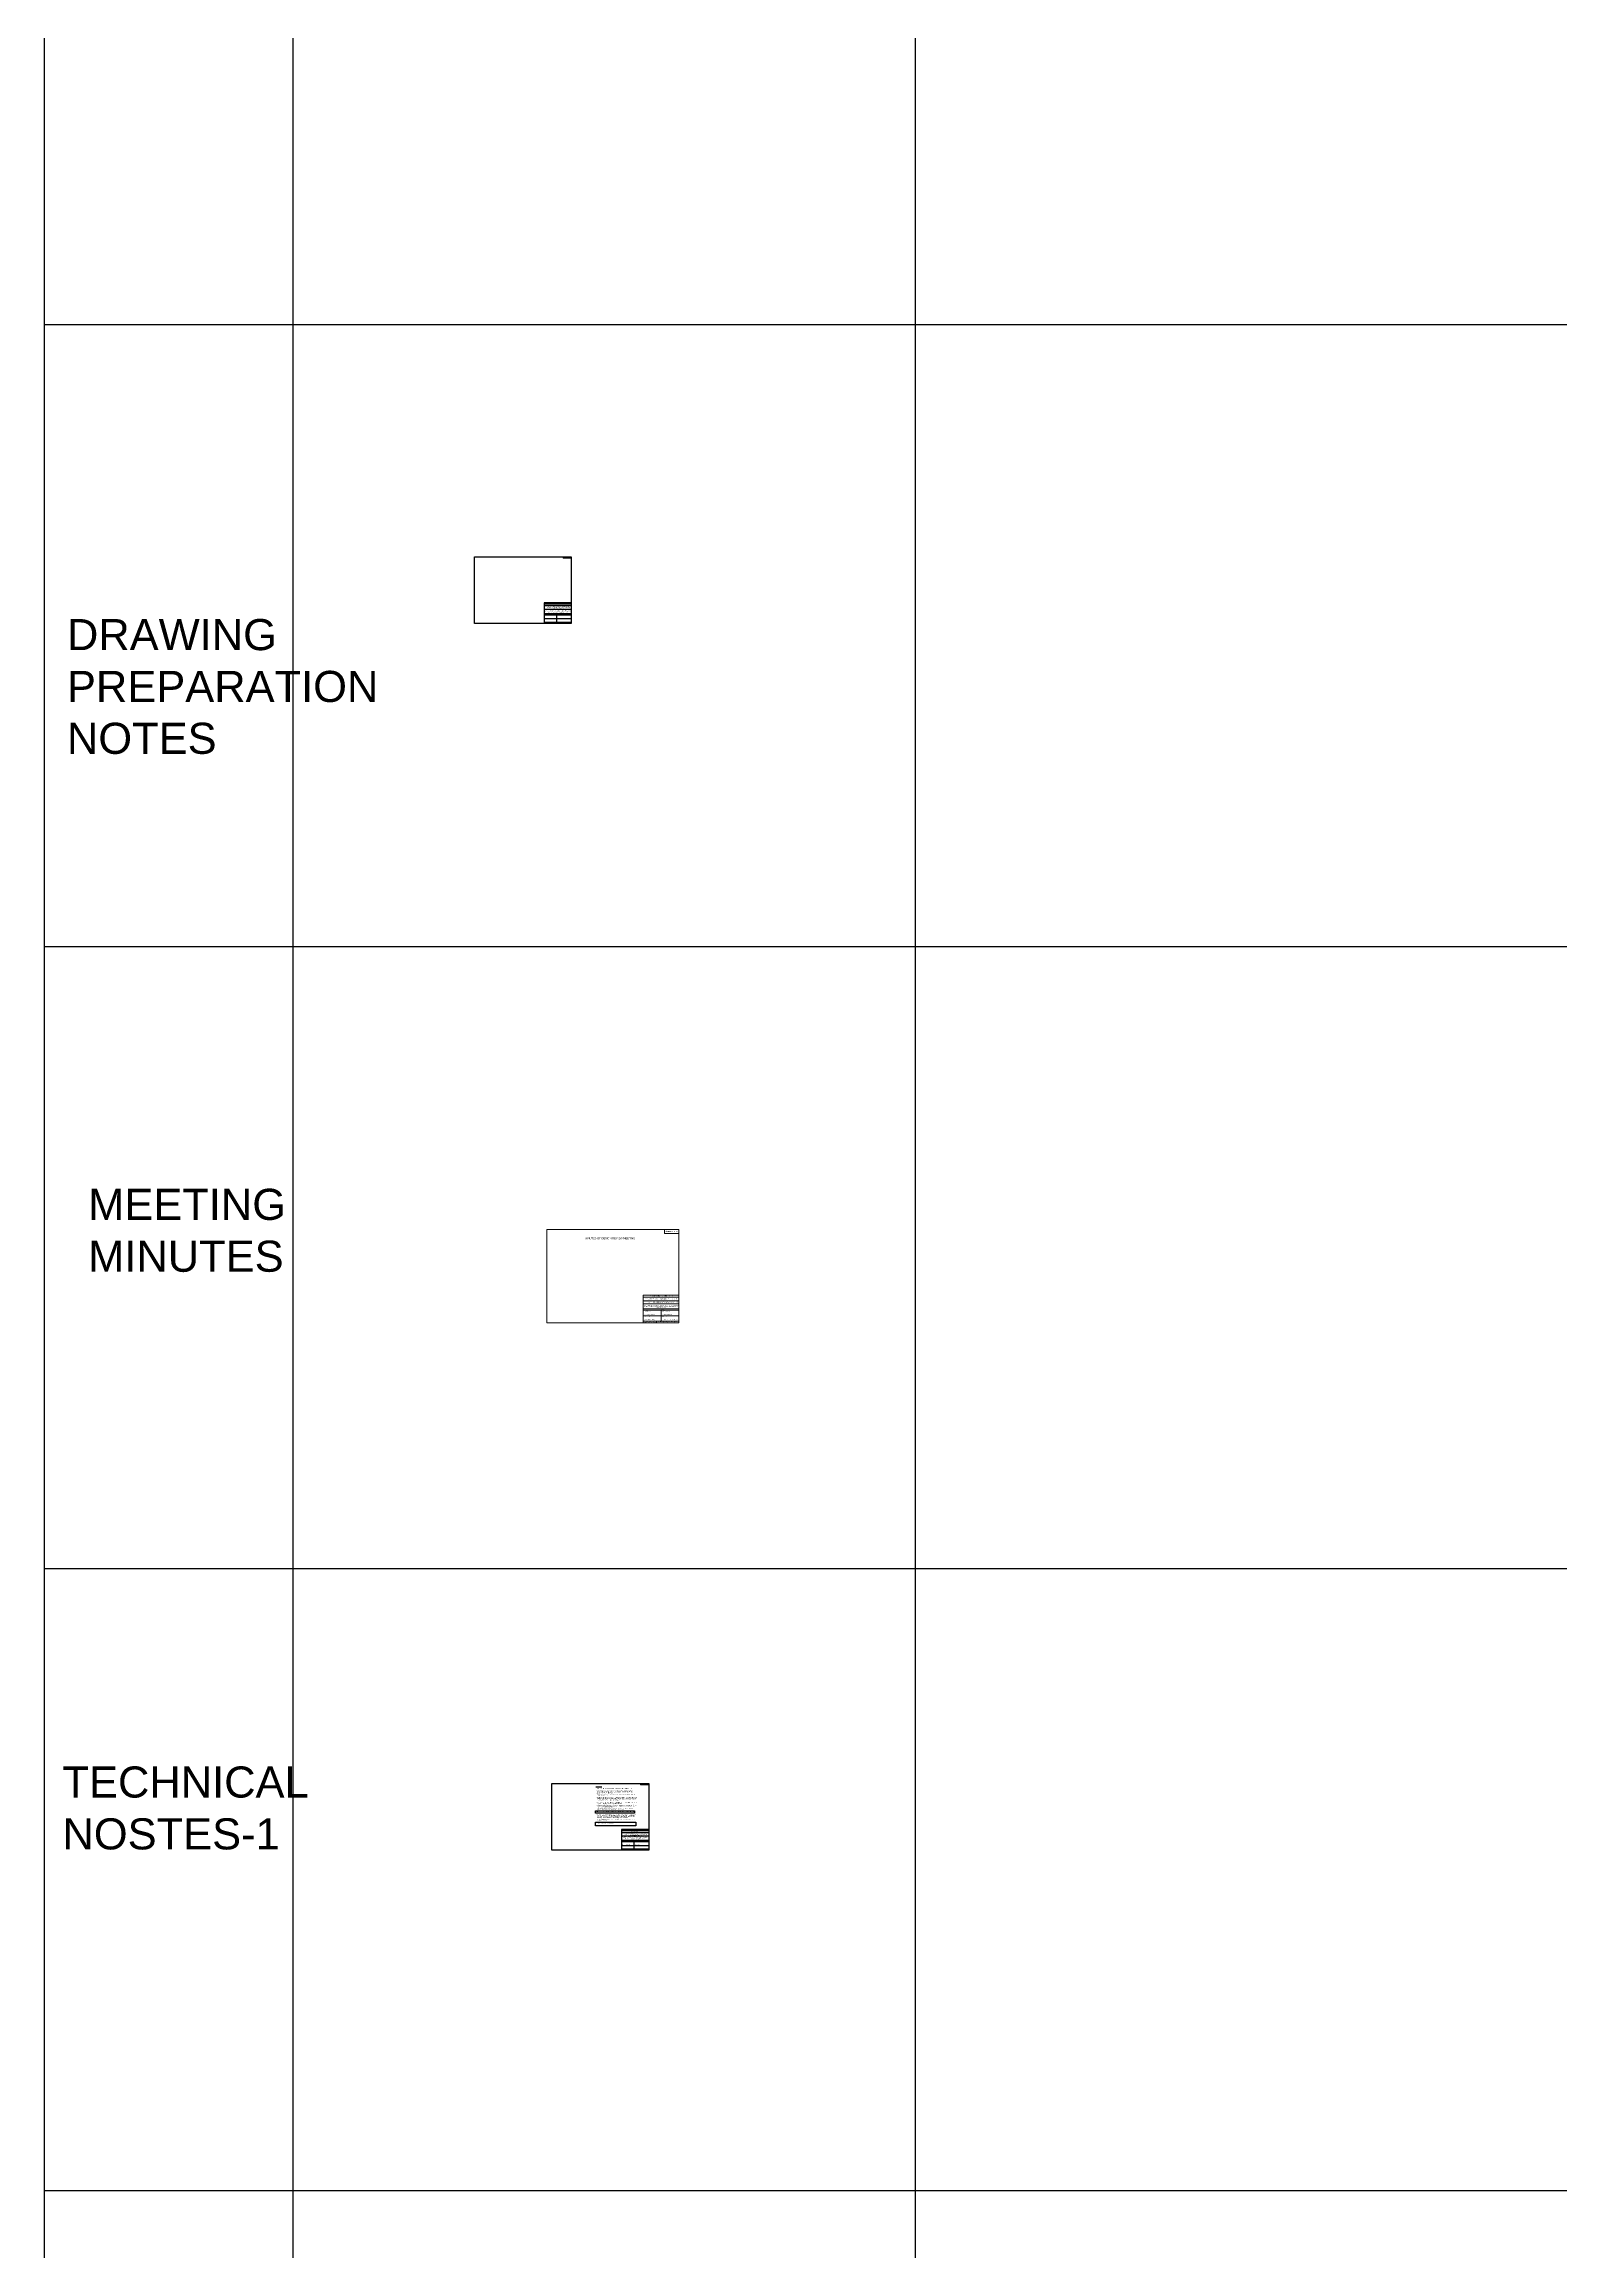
# Model space of a CAD drawing. Header units: inches. Extents: x -885 to 26362, y -28010 to 990.
# Drawn here: x 3489 to 5927, y -6109 to -2559 of the extents above; entities that cross this region are included whole.
import ezdxf
from ezdxf.enums import TextEntityAlignment as Align

# ---------------------------------------------------------------- set-up
doc = ezdxf.new("R2010")
doc.units = ezdxf.units.IN
doc.header["$MEASUREMENT"] = 0
doc.layers.add('Construction Line', color=10, linetype='Continuous')
doc.layers.add('LINE', color=7, linetype='Continuous')
doc.layers.add('Long Section Labels', color=7, linetype='Continuous', lineweight=9)
doc.styles.add('Arial-20', font='arial.ttf', dxfattribs={"height": 0.032})
doc.styles.add('Kazi_T_H', font='timesbd.ttf')
doc.styles.get("Standard").update_dxf_attribs({"font": 'arial.ttf'})

msp = doc.modelspace()

# ---------------------------------------------------------------- linework, layer by layer
at = {"color": 0, "linetype": 'Continuous', "lineweight": -3, "ltscale": 0.5}
msp.add_line((4306.744936, -5357.040518), (4306.744936, -5357.040518), dxfattribs=at)
for points in [[(4375.046377, -5399.640272), (4437.711489, -5399.640272), (4437.711489, -5403.486867), (4375.046377, -5403.486867)], [(4375.16659, -5417.95592), (4439.928098, -5417.95592), (4439.928098, -5423.65965), (4375.16659, -5423.65965)]]:
    msp.add_lwpolyline(points, close=True, dxfattribs=at)
at = {"layer": 'Construction Line'}
for p, q in [((3488.823672, 990.024943), (3488.823672, -28009.975057)), ((3888.823672, 990.024943), (3888.823672, -28009.975057)), ((4888.823672, 990.024943), (4888.823672, -28009.975057)), ((3488.823672, -3009.975057), (26362.295749, -3009.975057)), ((3488.823672, -4009.975057), (26362.295749, -4009.975057)), ((3488.823672, -5009.975057), (26362.295749, -5009.975057)), ((3488.823672, -6009.975057), (26362.295749, -6009.975057))]:
    msp.add_line(p, q, dxfattribs=at)
at = {"layer": 'LINE', "color": 0, "linetype": 'ByBlock', "lineweight": -3, "ltscale": 0.5}
for p, q in [((4336.272785, -3457.440221), (4292.59891, -3457.440221)), ((4292.59891, -3457.440221), (4292.59891, -3490.768457)), ((4336.272785, -3459.4365), (4292.59891, -3459.4365)), ((4336.272785, -3468.011266), (4292.59891, -3468.011266)), ((4336.334348, -3462.618383), (4292.660474, -3462.618383)), ((4336.334348, -3475.160461), (4292.660474, -3475.160461)), ((4336.334348, -3477.137351), (4292.660474, -3477.137351)), ((4312.991289, -3488.858724), (4312.991289, -3477.137351)), ((4292.660474, -3482.998038), (4336.334348, -3482.998038)), ((4292.660474, -3488.858724), (4336.334348, -3488.858724)), ((4310.237733, -3490.768457), (4310.237733, -3488.858724)), ((4460.675995, -5429.637418), (4417.00212, -5429.637418)), ((4417.00212, -5429.637418), (4417.00212, -5462.965654)), ((4460.675995, -5431.633697), (4417.00212, -5431.633697)), ((4460.675995, -5440.208463), (4417.00212, -5440.208463)), ((4460.737558, -5434.81558), (4417.063684, -5434.81558)), ((4460.737558, -5447.357659), (4417.063684, -5447.357659)), ((4460.737558, -5449.334549), (4417.063684, -5449.334549)), ((4417.063684, -5455.195235), (4460.737558, -5455.195235)), ((4417.063684, -5461.055922), (4460.737558, -5461.055922)), ((4434.640943, -5462.965654), (4434.640943, -5461.055922)), ((4437.394499, -5461.055922), (4437.394499, -5449.334549))]:
    msp.add_line(p, q, dxfattribs=at)
for points in [[(4180.802018, -3383.710106), (4336.272785, -3383.710106), (4336.272785, -3490.768457), (4180.802018, -3490.768457)], [(4305.205229, -5355.907304), (4460.675995, -5355.907304), (4460.675995, -5462.965654), (4305.205229, -5462.965654)]]:
    msp.add_lwpolyline(points, close=True, dxfattribs=at)
at = {"layer": 'LINE', "color": 7, "lineweight": 13, "ltscale": 0.5}
for points in [[(4336.272785, -3383.710106), (4323.057135, -3383.710106), (4323.057135, -3385.74378), (4336.272785, -3385.74378)], [(4460.675995, -5355.907304), (4447.460345, -5355.907304), (4447.460345, -5357.940977), (4460.675995, -5357.940977)]]:
    msp.add_lwpolyline(points, close=True, dxfattribs=at)
at = {"layer": 'Long Section Labels'}
for points in [[(4296.972356, -4464.932015), (4509.354644, -4464.932015), (4509.354644, -4615.107531), (4296.972356, -4615.107531)], [(4485.992593, -4464.932015), (4509.354644, -4464.932015), (4509.354644, -4471.303483), (4485.992593, -4471.303483)]]:
    msp.add_lwpolyline(points, close=True, dxfattribs=at)
for points in [[(4452.011427, -4615.107531), (4452.011427, -4570.50725), (4509.354644, -4570.50725)], [(4452.011427, -4574.117749), (4509.354644, -4574.117749)], [(4452.011427, -4579.639689), (4509.354644, -4579.639689)], [(4452.011427, -4584.524481), (4509.354644, -4584.524481)], [(4452.011427, -4592.382626), (4509.354644, -4592.382626)], [(4452.011427, -4594.931213), (4509.354644, -4594.931213)], [(4452.011427, -4603.638887), (4509.354644, -4603.638887)], [(4452.011427, -4612.346561), (4509.354644, -4612.346561)], [(4473.249655, -4612.346561), (4473.249655, -4615.107531)], [(4480.683036, -4594.931213), (4480.683036, -4612.346561)]]:
    msp.add_lwpolyline(points, dxfattribs=at)

# ---------------------------------------------------------------- texts
at = {"color": 1, "insert": (4375.738508, -5360.052896), "char_height": 0.9, "width": 65.13608361, "attachment_point": 1, "style": 'Arial-20'}
msp.add_mtext('{\\fCambria|b1|i0|c0|p18;\\L\\C256;SPECIAL NOTES:\\P\\l\\P\\pi-1.8,l1.8;1.  CLOSE OBSERVATION & SUPERVISION  MUST BE MAINTAINED AFTER COMPLETION OF WORK. \\P\\P\\pi0,l0;2.  FOR SUSTAINABILITY OF THE WORK IN THE PROPOSED LENGTH OF PROTECTION, ALL DUMPING \\P    AND PITCHING WORK SHALL BE COMPLETED IN THE DRY SEASON. UNDER NO CIRCUMSTANCES, \\P    DUMPING WORK SHALL BE DONE DURING MONSOON OR WHEN WATER LEVEL IS MORE THAN THE \\P    WORKING LWL SHOWN IN THE DRAWING.\\P\\fCambria|b0|i0|c0|p18;\\C7;\\P\\pi-1.8,l1.8,t2.326;3.  \\fCambria|b1|i0|c0|p18;\\C256;ALL DUMPING MATERIALS (BLOCK & GEO-BAG) MUST BE DUMPED AT DUMPING ZONE ACCORDING TO    APPROVED DRAWING.\\A1;\\P\\P\\pt2.326,2.7;4. \\A0;\\C7; SLOPE DEVELOPMENT BELOW WORKING LWL BY DUMPING 200 KG SAND FILLED GEO-BAGS \\fTimes New Roman|b1|i0|c0|p18;(POLYESTER FABRIC)\\fCambria|b1|i0|c0|p18; MUST BE DONE PROPERLY AS SHOWN IN THE DRAWING. POST WORK SECTION MUST BE TAKEN & TO BE RECORDED IN THE LEVEL BOOK AFTER COMPLETION OF THIS SLOPE DEVELOPMENT WORK BY GEO-BAG BEFORE STARTING THE DUMPING OF GEO-BAG / C.C BLOCK.\\A1;\\C256;\\P\\P\\pt0.5255,1.051;\\fTimes New Roman|b1|i0|c0|p18;\\H0.9993X;\\C7;5.  THIS DRAWING SUPERSEDES THE PREVIOUS APPROVED WORKING DRAWING \\H0.9995X;(DWG NO.:DC-5- 5712- 01/33  to 33/33,  \\H0.9991X;DATE: 00-00-2025)\\H0.9996X; FOR THE SAME WORK. \\fCambria|b1|i0|c0|p18;\\H1.003X;\\C256;\\P\\pt2.326;\\P\\A0;\\fCambria|b0|i0|c0|p18;\\C7;6\\fCambria|b1|i0|c0|p18;.  BEFORE EXECUTION OF WORK, CROSS SECTIONS WILL BE TAKEN AND COMPARE WITH DESIGN SECTION, IF ANY DISSIMILARITY HAS BEEN OBSERVED THEN IT SHALL BE INFORMED TO THE CONCERNED DESIGN OFFICE FOR FURTHER NECESSARY ACTION.\\C256;\\P\\P\\pt1.8;7.  CLOSE CROSS-SECTION OF RIVER SHALL BE TAKEN BEFORE, DURING AND AFTER  EXECUTION OF   PROTECTIVE WORK AND CONFIRM UNIFORM DUMPING AS PER DESIGN.\\P\\pt2.326;\\P\\ptz;8\\fTimes New Roman|b1|i0|c0|p18;\\H0.9997X;\\C7;.  HEEP OF CUTTING EARTH (FOR SLOPE PREPERATION) AT TOE OF PITCHING BLOCK OR IN DUMPING ZONE MUST NOT BE ALLOWED.\\fCambria|b1|i0|c0|p18;\\C256;\\P\\P\\pt1.8;\\H0.9997X;\\C7;9.   IN PRESENT SITUATION AN ANGULAR FLOW HIT TOWARDS THE RIGHT BANK OF PADMA RIVER, SHIFTING THE THALWEG CLOSED TO THE RIGHT BANK AND \\A1;\\H0.9999X;ILLEGAL & UNPLANNED SAND LIFTING FROM RIVER BED, RIVER BANK EROSION HAS BEEN OCCURRED DURING LAST MONSOON & POST MONSOON PERIOD. THIS HAS BEEN TAKEN CONSIDERATION DURING PREPARATION OF THIS DRAWING.\\P\\pi0,l0,t1.147;\\P\\pi-1.8,l1.8,tz;10.   VOLUME OF DUMPING MATERIALS CALCULATED IN THIS DRAWING\\A0;\\H0.9998X; CONSIDERING 100 YEARS RETURN PERIOD & ANGULAR FLOW.\\P\\P\\pi-2.647,l2.647;\\H1.001X;\\C256;11.  THE LENGTH OF PROPOSED PROTECTIVE WORK IS FIXED BY THE FIELD OFFICE. THE PROTECTION WORK WILL BE NEEDED U/S OF PROPOSED PROTECTIVE WORK TO MAKE IT MORE SUSTAINABLE OTHERWISE THE PROPOSED WORK WILL BE VULNERABLE. \\P\\P\\pi-1.8,l1.8;12.  ALL SAFETY PRECAUTIONS MUST BE TAKEN DURING EXECUTION OF WORK.}', dxfattribs=at)
at = {"layer": 'Construction Line', "char_height": 50, "attachment_point": 1}
for s, width, heights, insert in [('DRAWING PREPARATION NOTES', 305.1046462, [270.648674], (3525.472203, -3483.632479)), ('MEETING MINUTES', 186.33768321, [0], (3559.522026, -4399.650719)), ('TECHNICAL NOSTES-1', 186.33768321, [0], (3518.267434, -5328.370319))]:
    msp.add_mtext_dynamic_manual_height_columns(s, width=width, gutter_width=1, heights=heights, dxfattribs=dict(at, insert=insert))
at = {"layer": 'LINE', "color": 0, "linetype": 'ByBlock', "lineweight": -3, "ltscale": 0.5, "style": 'Kazi_T_H'}
for s, p in [('DESIGNED BY:', (4293.113768, -3478.121947)), ('RECOMMENDED BY:', (4313.34293, -3478.121947)), ('CHECKED BY :', (4293.113768, -3483.982633)), ('APPROVED BY :', (4313.34293, -3483.982633)), ('DESIGNED BY:', (4417.516978, -5450.319144)), ('CHECKED BY :', (4417.516978, -5456.17983)), ('APPROVED BY :', (4437.74614, -5456.17983)), ('RECOMMENDED BY:', (4437.74614, -5450.319144))]:
    msp.add_text(s, height=0.70328239, dxfattribs=at).set_placement(p)
at = {"layer": 'LINE', "color": 0, "linetype": 'ByBlock', "lineweight": -3, "ltscale": 0.5}
for s, height, p in [('BANGLADESH  WATER  DEVELOPMENT  BOARD', 1.14775954, (4314.19069, -3458.907498)), ('OFFICE OF THE SUPERINTENDING ENGINEER', 0.95730547, (4314.486055, -3460.616061)), ('DESIGN CIRCLE-5', 0.95730547, (4313.497778, -3462.1282)), ('BANGLADESH  WATER  DEVELOPMENT  BOARD', 1.14775954, (4438.5939, -5431.104696)), ('OFFICE OF THE SUPERINTENDING ENGINEER', 0.95730547, (4438.889265, -5432.813259)), ('DESIGN CIRCLE-5', 0.95730547, (4437.900988, -5434.325397))]:
    msp.add_text(s, height=height, dxfattribs=at).set_placement(p, align=Align.CENTER)
at = {"layer": 'LINE', "lineweight": 50, "ltscale": 0.5}
for p in [(4312.940525, -3476.694308), (4437.343735, -5448.891506)]:
    msp.add_text('NOTES', height=1.1487666, dxfattribs=at).set_placement(p, align=Align.CENTER)
at = {"layer": 'LINE', "color": 0, "linetype": 'ByBlock', "lineweight": -3, "ltscale": 0.5}
for s, height, p in [('DATE: XX-XX-2025', 1.02180713, (4292.849608, -3490.366945)), ('DWG NO.: DC-5-0000-05/XXX', 1.02180713, (4310.628012, -3490.311818)), ('DATE: 00-00-2025', 1.19358267, (4417.215423, -5462.611073)), ('DWG NO.: DC-5-0000-03/33', 1.19358267, (4435.256409, -5462.488221))]:
    msp.add_text(s, height=height, dxfattribs=at).set_placement(p)
at = {"layer": 'LINE', "lineweight": 50, "ltscale": 0.5, "style": 'Kazi_T_H'}
for s, p in [('(SHAMMI AKHTER), SDE', (4292.984141, -3482.665774)), ('(MST. TASMEM JAHAN), EE', (4293.00187, -3488.369501)), ('(JAKARIA PERVEZ), SE ', (4313.147105, -3482.669931)), ('(SHAMMI AKHTER), SDE', (4417.387351, -5454.862971)), ('(MST. TASMEM JAHAN), EE', (4417.40508, -5460.566699)), ('(JAKARIA PERVEZ), SE ', (4437.550316, -5454.867128)), ('(MD. MAHFUZUR RAHMAN), CE, DESIGN ', (4437.796354, -5460.660794))]:
    msp.add_text(s, height=0.75531277, dxfattribs=at).set_placement(p)
at = {"layer": 'LINE', "color": 7, "lineweight": 13, "ltscale": 0.5, "char_height": 1.00589809, "width": 13.82416871, "attachment_point": 1}
for s, insert in [('{\\fTimes New Roman|b1|i0|c0|p18;Sheet No. 03 of 15}', (4323.763528, -3384.042073)), ('{\\fTimes New Roman|b1|i0|c0|p18;Sheet No. 03 of 33}', (4448.166738, -5356.23927))]:
    msp.add_mtext(s, dxfattribs=dict(at, insert=insert))
at = {"layer": 'LINE', "color": 0, "linetype": 'ByBlock', "lineweight": -3, "ltscale": 0.5, "attachment_point": 2}
for s, insert, char_height, width in [('Design of Protective Work along the R/B of Padma River from \\PKM 6.720 to KM 15.720=9.000 KM at Talbaria, Baruipara and Bahalbaria union, Upazila: Mirpur, District: Kushtia\\PKushtia O & M Division, BWDB, Kushtia.', (4314.630693, -3468.293636), 1.053036015, 45.64570872), ('\\pt3.494;"Protection of Talbaria area of Mirpur Upazila & Kamorkandi \\Parea of Shelaidah Union of Kumarkhali Upazila in Kushtia District \\Pfrom the erosion of Padma River"', (4315.733544, -3463.263621), 0.91901325, 44.69412827), ('Design of Protective Work along the R/B of Padma River from \\PKM 6.720 to KM 15.720=9.000 KM at Talbaria, Baruipara and Bahalbaria union, Upazila: Mirpur, District: Kushtia\\PKushtia WD Division, BWDB, Kushtia.', (4439.033903, -5440.490834), 1.053036015, 45.64570872), ('\\pt3.494;"Protection of Talbaria area of Mirpur Upazila & Kamorkandi \\Parea of Shelaidah Union of Kumarkhali Upazila in Kushtia District \\Pfrom the erosion of Padma River"', (4440.136754, -5435.460819), 0.91901325, 44.69412827)]:
    msp.add_mtext(s, dxfattribs=dict(at, insert=insert, char_height=char_height, width=width))
at = {"layer": 'Long Section Labels', "attachment_point": 5}
for s, insert, char_height in [('Sheet No:04 OF 15', (4497.673619, -4468.117749), 1.6990583), ('Office of The Superintending Enginner,Design Circle-2', (4480.683036, -4576.878719), 1.48667602), ('Bangladesh Water Development Board', (4480.683036, -4572.100117), 1.48667602)]:
    msp.add_mtext(s, dxfattribs=dict(at, insert=insert, char_height=char_height))
at = {"layer": 'Long Section Labels'}
for s, insert, char_height, width, attachment_point in [('MINUTES OF DESIGN REVIEW MEETING', (4398.365724, -4479.206785), 3, 94.72430422, 5), ('Design of Protective Work along the R/B of Padma River from KM 6.720 to KM 15.720=9.000 KM at Talbaria, Baruipara and Bahalbaria union, Upazila: Mirpur, District: Kushtia Kushtia O & M Division, BWDB, Kushtia.', (4480.683036, -4589.0907), 0.955720297, 57.34321779, 5), ('Protection of Talbaria area of Mirpur Upazila & Kamorkandi area of Shelaidah Union of Kumarkhali Upazila in Kushtia District from the erosion of Padma River', (4480.683036, -4582.188276), 0.849529152, 59.46704067, 5), ('DATE:XX-XX-XXXX', (4462.630541, -4613.514664), 1.48667602, 29.73352034, 5), ('CHECKED BY:^J^J^J(MST.TASMEM JAHAN),EE', (4454.13525, -4607.674151), 1.06191144, 29.73352034, 4), ('DESIGNED BY:^J^J^J(SHAMMI AKHTER),SDE', (4454.13525, -4599.178859), 1.06191144, 29.73352034, 4), ('Drawing No:DC-5-XXXX-XX/XX', (4491.30215, -4613.514664), 1.48667602, 46.72410339, 5), ('NOTES', (4480.683036, -4593.65692), 1.486676, 59.46704067, 5), ('APPROVED BY:^J^J^J(MD. MAHFUZUR RAHMAN),CE,DESIGN', (4481.744947, -4607.674151), 1.06191144, 29.73352034, 4), ('RECOMMENDED BY:^J^J^J(JAKARIA PERVEZ),SE', (4481.744947, -4599.178859), 1.06191144, 29.73352034, 4)]:
    msp.add_mtext(s, dxfattribs=dict(at, insert=insert, char_height=char_height, width=width, attachment_point=attachment_point))

doc.saveas('drawing.dxf')
